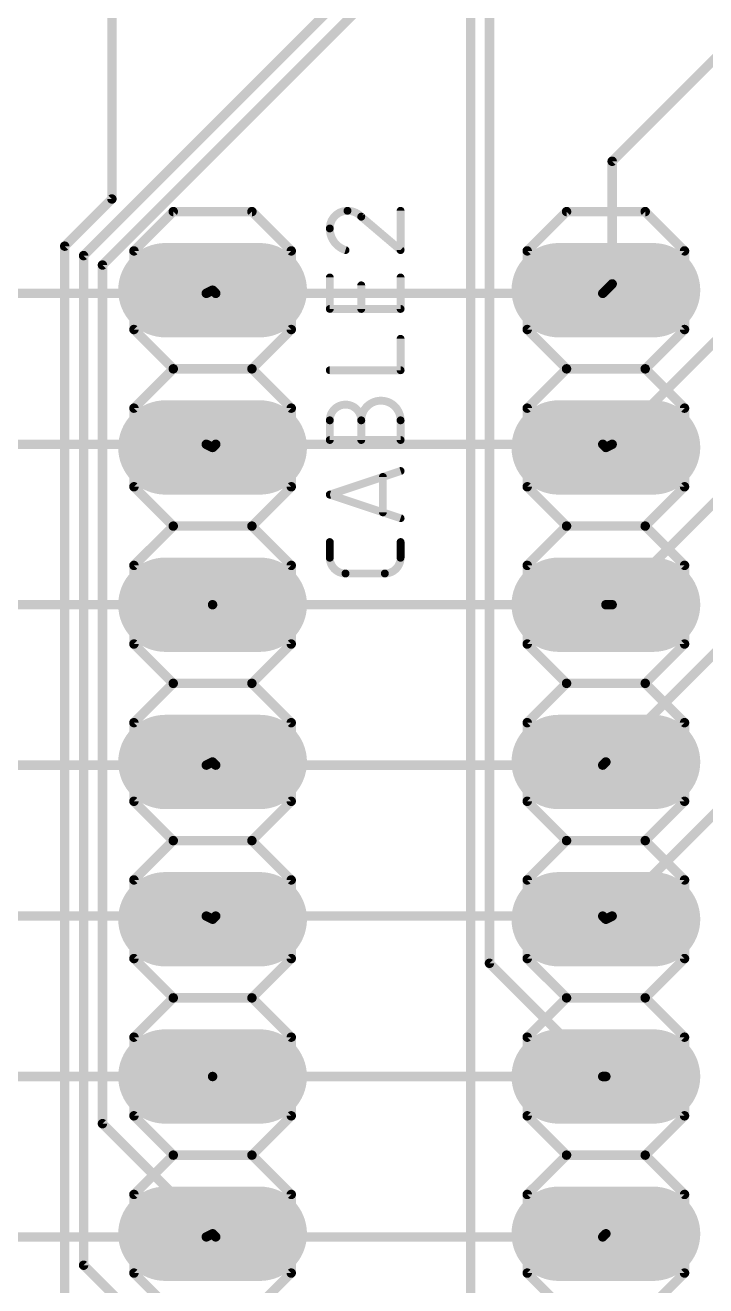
# Model space of a CAD drawing. Extents: x 0 to 5.05, y 0 to 4.04.
# Drawn here: x 2.531 to 2.963, y 1.217 to 2.019 of the extents above; entities that cross this region are included whole.
import ezdxf

# ---------------------------------------------------------------- set-up
doc = ezdxf.new("R2010")
doc.units = 0
for name, color, linetype in [('1', 12, 'CONTINUOUS'), ('16', 132, 'CONTINUOUS'), ('17', 110, 'CONTINUOUS'), ('21', 253, 'CONTINUOUS'), ('25', 253, 'CONTINUOUS'), ('51', 253, 'CONTINUOUS')]:
    doc.layers.add(name, color=color, linetype=linetype)

# ---------------------------------------------------------------- blocks, each defined once
blk = doc.blocks.new('RECT')
blk.add_solid([(-0.5, -0.5), (0.5, -0.5), (-0.5, 0.5), (0.5, 0.5)])
blk = doc.blocks.new('LONGP100')
at = {"const_width": 1}
blk.add_lwpolyline([(-0.5, 0), (0.5, 0)], dxfattribs=at)
at = {"const_width": 0.5}
for points in [[(-0.5, 0.25, 1), (-0.5, -0.25)], [(0.5, -0.25, 1), (0.5, 0.25)]]:
    blk.add_lwpolyline(points, format="xyb", dxfattribs=at)

msp = doc.modelspace()

# ---------------------------------------------------------------- linework, layer by layer
at = {"layer": '1', "const_width": 0.006}
for points in [[(2.814, 0.936), (2.814, 2.7)], [(2.826, 1.422), (2.826, 2.172)], [(2.646, 1.848), (2.65, 1.85)], [(2.646, 1.848), (2.4, 1.848)], [(2.904, 1.452), (3.288, 1.836)], [(2.646, 1.752), (2.4, 1.752)], [(2.646, 1.752), (2.65, 1.75)], [(2.904, 1.65), (2.97, 1.716)], [(2.65, 1.65), (2.4, 1.65)], [(2.904, 1.65), (2.9, 1.65)], [(2.9, 1.55), (2.982, 1.632)], [(2.646, 1.548), (2.4, 1.548)], [(2.646, 1.548), (2.65, 1.55)], [(2.646, 1.452), (2.4, 1.452)], [(2.646, 1.452), (2.65, 1.45)], [(2.904, 1.452), (2.9, 1.45)], [(2.898, 1.35), (2.826, 1.422)], [(2.65, 1.35), (2.4, 1.35)], [(2.898, 1.35), (2.9, 1.35)], [(2.646, 1.248), (2.4, 1.248)], [(2.646, 1.248), (2.65, 1.25)]]:
    msp.add_lwpolyline(points, dxfattribs=at)
at = {"layer": '1', "const_width": 0.003}
for points in [[(2.650671, 1.848658, 1), (2.649329, 1.851342)], [(2.645329, 1.849342, 1), (2.646671, 1.846658)], [(2.646, 1.8465, 1), (2.646, 1.8495)], [(2.646671, 1.753342, 1), (2.645329, 1.750658)], [(2.646, 1.7505, 1), (2.646, 1.7535)], [(2.649329, 1.748658, 1), (2.650671, 1.751342)], [(2.65, 1.6485, 1), (2.65, 1.6515)], [(2.9, 1.6515, 1), (2.9, 1.6485)], [(2.902939, 1.651061, 1), (2.905061, 1.648939)], [(2.904, 1.6485, 1), (2.904, 1.6515)], [(2.645329, 1.549342, 1), (2.646671, 1.546658)], [(2.646, 1.5465, 1), (2.646, 1.5495)], [(2.650671, 1.548658, 1), (2.649329, 1.551342)], [(2.898939, 1.551061, 1), (2.901061, 1.548939)], [(2.646671, 1.453342, 1), (2.645329, 1.450658)], [(2.646, 1.4505, 1), (2.646, 1.4535)], [(2.649329, 1.448658, 1), (2.650671, 1.451342)], [(2.899329, 1.451342, 1), (2.900671, 1.448658)], [(2.902939, 1.453061, 1), (2.905061, 1.450939)], [(2.904671, 1.450658, 1), (2.903329, 1.453342)], [(2.827061, 1.423061, 1), (2.824939, 1.420939)], [(2.8245, 1.422, 1), (2.8275, 1.422)], [(2.65, 1.3485, 1), (2.65, 1.3515)], [(2.898, 1.3515, 1), (2.898, 1.3485)], [(2.896939, 1.348939, 1), (2.899061, 1.351061)], [(2.9, 1.3485, 1), (2.9, 1.3515)], [(2.645329, 1.249342, 1), (2.646671, 1.246658)], [(2.646, 1.2465, 1), (2.646, 1.2495)], [(2.650671, 1.248658, 1), (2.649329, 1.251342)]]:
    msp.add_lwpolyline(points, format="xyb", dxfattribs=at)
at = {"layer": '16', "const_width": 0.006}
for points in [[(2.904, 1.932), (3.792, 2.82)], [(2.58, 1.866), (3.348, 2.634)], [(2.568, 1.872), (3.246, 2.55)], [(2.586, 1.908), (2.586, 2.214)], [(2.904, 1.854), (2.904, 1.932)], [(2.556, 1.878), (2.586, 1.908)], [(2.556, 1.14), (2.556, 1.878)], [(2.568, 1.23), (2.568, 1.872)], [(2.58, 1.32), (2.58, 1.866)], [(2.652, 1.848), (2.65, 1.85)], [(2.898, 1.848), (2.9, 1.85)], [(2.904, 1.854), (2.9, 1.85)], [(2.898, 1.848), (2.652, 1.848)], [(2.904, 1.752), (2.97, 1.818)], [(2.652, 1.752), (2.65, 1.75)], [(2.898, 1.752), (2.652, 1.752)], [(2.898, 1.752), (2.9, 1.75)], [(2.904, 1.752), (2.9, 1.75)], [(2.9, 1.65), (2.65, 1.65)], [(2.652, 1.548), (2.65, 1.55)], [(2.898, 1.548), (2.652, 1.548)], [(2.898, 1.548), (2.9, 1.55)], [(2.652, 1.452), (2.65, 1.45)], [(2.898, 1.452), (2.652, 1.452)], [(2.898, 1.452), (2.9, 1.45)], [(2.9, 1.35), (2.65, 1.35)], [(2.65, 1.25), (2.58, 1.32)], [(2.652, 1.248), (2.65, 1.25)], [(2.652, 1.248), (2.898, 1.248)], [(2.898, 1.248), (2.9, 1.25)], [(2.646, 1.152), (2.568, 1.23)]]:
    msp.add_lwpolyline(points, dxfattribs=at)
at = {"layer": '16', "const_width": 0.003}
for points in [[(2.9055, 1.932, 1), (2.9025, 1.932)], [(2.902939, 1.933061, 1), (2.905061, 1.930939)], [(2.5845, 1.908, 1), (2.5875, 1.908)], [(2.587061, 1.906939, 1), (2.584939, 1.909061)], [(2.5575, 1.878, 1), (2.5545, 1.878)], [(2.554939, 1.879061, 1), (2.557061, 1.876939)], [(2.5695, 1.872, 1), (2.5665, 1.872)], [(2.566939, 1.873061, 1), (2.569061, 1.870939)], [(2.5815, 1.866, 1), (2.5785, 1.866)], [(2.578939, 1.867061, 1), (2.581061, 1.864939)], [(2.651061, 1.851061, 1), (2.648939, 1.848939)], [(2.898939, 1.851061, 1), (2.901061, 1.848939)], [(2.901061, 1.848939, 1), (2.898939, 1.851061)], [(2.9025, 1.854, 1), (2.9055, 1.854)], [(2.905061, 1.852939, 1), (2.902939, 1.855061)], [(2.652, 1.8495, 1), (2.652, 1.8465)], [(2.650939, 1.846939, 1), (2.653061, 1.849061)], [(2.896939, 1.849061, 1), (2.899061, 1.846939)], [(2.898, 1.8465, 1), (2.898, 1.8495)], [(2.648939, 1.751061, 1), (2.651061, 1.748939)], [(2.652, 1.7535, 1), (2.652, 1.7505)], [(2.653061, 1.750939, 1), (2.650939, 1.753061)], [(2.899061, 1.753061, 1), (2.896939, 1.750939)], [(2.898, 1.7505, 1), (2.898, 1.7535)], [(2.899329, 1.751342, 1), (2.900671, 1.748658)], [(2.898939, 1.748939, 1), (2.901061, 1.751061)], [(2.902939, 1.753061, 1), (2.905061, 1.750939)], [(2.904671, 1.750658, 1), (2.903329, 1.753342)], [(2.65, 1.6515, 1), (2.65, 1.6485)], [(2.9, 1.6485, 1), (2.9, 1.6515)], [(2.651061, 1.551061, 1), (2.648939, 1.548939)], [(2.652, 1.5495, 1), (2.652, 1.5465)], [(2.650939, 1.546939, 1), (2.653061, 1.549061)], [(2.896939, 1.549061, 1), (2.899061, 1.546939)], [(2.898, 1.5465, 1), (2.898, 1.5495)], [(2.901061, 1.548939, 1), (2.898939, 1.551061)], [(2.648939, 1.451061, 1), (2.651061, 1.448939)], [(2.652, 1.4535, 1), (2.652, 1.4505)], [(2.653061, 1.450939, 1), (2.650939, 1.453061)], [(2.899061, 1.453061, 1), (2.896939, 1.450939)], [(2.898, 1.4505, 1), (2.898, 1.4535)], [(2.898939, 1.448939, 1), (2.901061, 1.451061)], [(2.65, 1.3515, 1), (2.65, 1.3485)], [(2.9, 1.3485, 1), (2.9, 1.3515)], [(2.581061, 1.321061, 1), (2.578939, 1.318939)], [(2.5785, 1.32, 1), (2.5815, 1.32)], [(2.651061, 1.251061, 1), (2.648939, 1.248939)], [(2.648939, 1.248939, 1), (2.651061, 1.251061)], [(2.652, 1.2495, 1), (2.652, 1.2465)], [(2.650939, 1.246939, 1), (2.653061, 1.249061)], [(2.896939, 1.249061, 1), (2.899061, 1.246939)], [(2.898, 1.2465, 1), (2.898, 1.2495)], [(2.901061, 1.248939, 1), (2.898939, 1.251061)], [(2.569061, 1.231061, 1), (2.566939, 1.228939)], [(2.5665, 1.23, 1), (2.5695, 1.23)]]:
    msp.add_lwpolyline(points, format="xyb", dxfattribs=at)
at = {"layer": '21', "const_width": 0.006}
for points in [[(2.625, 1.9), (2.6, 1.875)], [(2.675, 1.9), (2.625, 1.9)], [(2.7, 1.875), (2.675, 1.9)], [(2.875, 1.9), (2.85, 1.875)], [(2.925, 1.9), (2.875, 1.9)], [(2.95, 1.875), (2.925, 1.9)], [(2.6, 1.825), (2.6, 1.875)], [(2.7, 1.875), (2.7, 1.825)], [(2.85, 1.825), (2.85, 1.875)], [(2.95, 1.875), (2.95, 1.825)], [(2.625, 1.8), (2.6, 1.825)], [(2.7, 1.825), (2.675, 1.8)], [(2.875, 1.8), (2.85, 1.825)], [(2.95, 1.825), (2.925, 1.8)], [(2.6, 1.775), (2.625, 1.8)], [(2.675, 1.8), (2.625, 1.8)], [(2.675, 1.8), (2.7, 1.775)], [(2.85, 1.775), (2.875, 1.8)], [(2.925, 1.8), (2.875, 1.8)], [(2.925, 1.8), (2.95, 1.775)], [(2.6, 1.725), (2.6, 1.775)], [(2.7, 1.775), (2.7, 1.725)], [(2.85, 1.725), (2.85, 1.775)], [(2.95, 1.775), (2.95, 1.725)], [(2.625, 1.7), (2.6, 1.725)], [(2.7, 1.725), (2.675, 1.7)], [(2.875, 1.7), (2.85, 1.725)], [(2.95, 1.725), (2.925, 1.7)], [(2.6, 1.675), (2.625, 1.7)], [(2.675, 1.7), (2.625, 1.7)], [(2.675, 1.7), (2.7, 1.675)], [(2.85, 1.675), (2.875, 1.7)], [(2.925, 1.7), (2.875, 1.7)], [(2.925, 1.7), (2.95, 1.675)], [(2.6, 1.625), (2.6, 1.675)], [(2.7, 1.675), (2.7, 1.625)], [(2.85, 1.625), (2.85, 1.675)], [(2.95, 1.675), (2.95, 1.625)], [(2.625, 1.6), (2.6, 1.625)], [(2.7, 1.625), (2.675, 1.6)], [(2.875, 1.6), (2.85, 1.625)], [(2.95, 1.625), (2.925, 1.6)], [(2.625, 1.6), (2.6, 1.575)], [(2.675, 1.6), (2.625, 1.6)], [(2.7, 1.575), (2.675, 1.6)], [(2.875, 1.6), (2.85, 1.575)], [(2.925, 1.6), (2.875, 1.6)], [(2.95, 1.575), (2.925, 1.6)], [(2.6, 1.525), (2.6, 1.575)], [(2.7, 1.575), (2.7, 1.525)], [(2.85, 1.525), (2.85, 1.575)], [(2.95, 1.575), (2.95, 1.525)], [(2.625, 1.5), (2.6, 1.525)], [(2.7, 1.525), (2.675, 1.5)], [(2.875, 1.5), (2.85, 1.525)], [(2.95, 1.525), (2.925, 1.5)], [(2.6, 1.475), (2.625, 1.5)], [(2.675, 1.5), (2.625, 1.5)], [(2.675, 1.5), (2.7, 1.475)], [(2.85, 1.475), (2.875, 1.5)], [(2.925, 1.5), (2.875, 1.5)], [(2.925, 1.5), (2.95, 1.475)], [(2.6, 1.425), (2.6, 1.475)], [(2.7, 1.475), (2.7, 1.425)], [(2.85, 1.425), (2.85, 1.475)], [(2.95, 1.475), (2.95, 1.425)], [(2.625, 1.4), (2.6, 1.425)], [(2.7, 1.425), (2.675, 1.4)], [(2.875, 1.4), (2.85, 1.425)], [(2.95, 1.425), (2.925, 1.4)], [(2.6, 1.375), (2.625, 1.4)], [(2.675, 1.4), (2.625, 1.4)], [(2.675, 1.4), (2.7, 1.375)], [(2.85, 1.375), (2.875, 1.4)], [(2.925, 1.4), (2.875, 1.4)], [(2.925, 1.4), (2.95, 1.375)], [(2.6, 1.325), (2.6, 1.375)], [(2.7, 1.375), (2.7, 1.325)], [(2.85, 1.325), (2.85, 1.375)], [(2.95, 1.375), (2.95, 1.325)], [(2.625, 1.3), (2.6, 1.325)], [(2.7, 1.325), (2.675, 1.3)], [(2.875, 1.3), (2.85, 1.325)], [(2.95, 1.325), (2.925, 1.3)], [(2.625, 1.3), (2.6, 1.275)], [(2.675, 1.3), (2.625, 1.3)], [(2.7, 1.275), (2.675, 1.3)], [(2.875, 1.3), (2.85, 1.275)], [(2.925, 1.3), (2.875, 1.3)], [(2.95, 1.275), (2.925, 1.3)], [(2.6, 1.225), (2.6, 1.275)], [(2.7, 1.275), (2.7, 1.225)], [(2.85, 1.225), (2.85, 1.275)], [(2.95, 1.275), (2.95, 1.225)], [(2.625, 1.2), (2.6, 1.225)], [(2.7, 1.225), (2.675, 1.2)], [(2.875, 1.2), (2.85, 1.225)], [(2.95, 1.225), (2.925, 1.2)]]:
    msp.add_lwpolyline(points, dxfattribs=at)
at = {"layer": '21', "const_width": 0.003}
for points in [[(2.625, 1.9015, 1), (2.625, 1.8985)], [(2.626061, 1.898939, 1), (2.623939, 1.901061)], [(2.676061, 1.901061, 1), (2.673939, 1.898939)], [(2.675, 1.8985, 1), (2.675, 1.9015)], [(2.875, 1.9015, 1), (2.875, 1.8985)], [(2.876061, 1.898939, 1), (2.873939, 1.901061)], [(2.926061, 1.901061, 1), (2.923939, 1.898939)], [(2.925, 1.8985, 1), (2.925, 1.9015)], [(2.6015, 1.875, 1), (2.5985, 1.875)], [(2.598939, 1.876061, 1), (2.601061, 1.873939)], [(2.7015, 1.875, 1), (2.6985, 1.875)], [(2.698939, 1.873939, 1), (2.701061, 1.876061)], [(2.8515, 1.875, 1), (2.8485, 1.875)], [(2.848939, 1.876061, 1), (2.851061, 1.873939)], [(2.9515, 1.875, 1), (2.9485, 1.875)], [(2.948939, 1.873939, 1), (2.951061, 1.876061)], [(2.601061, 1.826061, 1), (2.598939, 1.823939)], [(2.701061, 1.823939, 1), (2.698939, 1.826061)], [(2.851061, 1.826061, 1), (2.848939, 1.823939)], [(2.951061, 1.823939, 1), (2.948939, 1.826061)], [(2.5985, 1.825, 1), (2.6015, 1.825)], [(2.6985, 1.825, 1), (2.7015, 1.825)], [(2.8485, 1.825, 1), (2.8515, 1.825)], [(2.9485, 1.825, 1), (2.9515, 1.825)], [(2.625, 1.8015, 1), (2.625, 1.7985)], [(2.626061, 1.798939, 1), (2.623939, 1.801061)], [(2.623939, 1.798939, 1), (2.626061, 1.801061)], [(2.676061, 1.801061, 1), (2.673939, 1.798939)], [(2.673939, 1.801061, 1), (2.676061, 1.798939)], [(2.675, 1.7985, 1), (2.675, 1.8015)], [(2.875, 1.8015, 1), (2.875, 1.7985)], [(2.876061, 1.798939, 1), (2.873939, 1.801061)], [(2.873939, 1.798939, 1), (2.876061, 1.801061)], [(2.926061, 1.801061, 1), (2.923939, 1.798939)], [(2.923939, 1.801061, 1), (2.926061, 1.798939)], [(2.925, 1.7985, 1), (2.925, 1.8015)], [(2.6015, 1.775, 1), (2.5985, 1.775)], [(2.598939, 1.776061, 1), (2.601061, 1.773939)], [(2.7015, 1.775, 1), (2.6985, 1.775)], [(2.698939, 1.773939, 1), (2.701061, 1.776061)], [(2.8515, 1.775, 1), (2.8485, 1.775)], [(2.848939, 1.776061, 1), (2.851061, 1.773939)], [(2.9515, 1.775, 1), (2.9485, 1.775)], [(2.948939, 1.773939, 1), (2.951061, 1.776061)], [(2.601061, 1.726061, 1), (2.598939, 1.723939)], [(2.5985, 1.725, 1), (2.6015, 1.725)], [(2.6985, 1.725, 1), (2.7015, 1.725)], [(2.701061, 1.723939, 1), (2.698939, 1.726061)], [(2.851061, 1.726061, 1), (2.848939, 1.723939)], [(2.8485, 1.725, 1), (2.8515, 1.725)], [(2.9485, 1.725, 1), (2.9515, 1.725)], [(2.951061, 1.723939, 1), (2.948939, 1.726061)], [(2.625, 1.7015, 1), (2.625, 1.6985)], [(2.626061, 1.698939, 1), (2.623939, 1.701061)], [(2.623939, 1.698939, 1), (2.626061, 1.701061)], [(2.676061, 1.701061, 1), (2.673939, 1.698939)], [(2.673939, 1.701061, 1), (2.676061, 1.698939)], [(2.675, 1.6985, 1), (2.675, 1.7015)], [(2.875, 1.7015, 1), (2.875, 1.6985)], [(2.876061, 1.698939, 1), (2.873939, 1.701061)], [(2.873939, 1.698939, 1), (2.876061, 1.701061)], [(2.926061, 1.701061, 1), (2.923939, 1.698939)], [(2.923939, 1.701061, 1), (2.926061, 1.698939)], [(2.925, 1.6985, 1), (2.925, 1.7015)], [(2.6015, 1.675, 1), (2.5985, 1.675)], [(2.598939, 1.676061, 1), (2.601061, 1.673939)], [(2.7015, 1.675, 1), (2.6985, 1.675)], [(2.698939, 1.673939, 1), (2.701061, 1.676061)], [(2.8515, 1.675, 1), (2.8485, 1.675)], [(2.848939, 1.676061, 1), (2.851061, 1.673939)], [(2.9515, 1.675, 1), (2.9485, 1.675)], [(2.948939, 1.673939, 1), (2.951061, 1.676061)], [(2.601061, 1.626061, 1), (2.598939, 1.623939)], [(2.701061, 1.623939, 1), (2.698939, 1.626061)], [(2.851061, 1.626061, 1), (2.848939, 1.623939)], [(2.951061, 1.623939, 1), (2.948939, 1.626061)], [(2.5985, 1.625, 1), (2.6015, 1.625)], [(2.6985, 1.625, 1), (2.7015, 1.625)], [(2.8485, 1.625, 1), (2.8515, 1.625)], [(2.9485, 1.625, 1), (2.9515, 1.625)], [(2.625, 1.6015, 1), (2.625, 1.5985)], [(2.626061, 1.598939, 1), (2.623939, 1.601061)], [(2.623939, 1.598939, 1), (2.626061, 1.601061)], [(2.676061, 1.601061, 1), (2.673939, 1.598939)], [(2.673939, 1.601061, 1), (2.676061, 1.598939)], [(2.675, 1.5985, 1), (2.675, 1.6015)], [(2.875, 1.6015, 1), (2.875, 1.5985)], [(2.876061, 1.598939, 1), (2.873939, 1.601061)], [(2.873939, 1.598939, 1), (2.876061, 1.601061)], [(2.926061, 1.601061, 1), (2.923939, 1.598939)], [(2.923939, 1.601061, 1), (2.926061, 1.598939)], [(2.925, 1.5985, 1), (2.925, 1.6015)], [(2.6015, 1.575, 1), (2.5985, 1.575)], [(2.598939, 1.576061, 1), (2.601061, 1.573939)], [(2.7015, 1.575, 1), (2.6985, 1.575)], [(2.698939, 1.573939, 1), (2.701061, 1.576061)], [(2.8515, 1.575, 1), (2.8485, 1.575)], [(2.848939, 1.576061, 1), (2.851061, 1.573939)], [(2.9515, 1.575, 1), (2.9485, 1.575)], [(2.948939, 1.573939, 1), (2.951061, 1.576061)], [(2.601061, 1.526061, 1), (2.598939, 1.523939)], [(2.5985, 1.525, 1), (2.6015, 1.525)], [(2.6985, 1.525, 1), (2.7015, 1.525)], [(2.701061, 1.523939, 1), (2.698939, 1.526061)], [(2.851061, 1.526061, 1), (2.848939, 1.523939)], [(2.8485, 1.525, 1), (2.8515, 1.525)], [(2.9485, 1.525, 1), (2.9515, 1.525)], [(2.951061, 1.523939, 1), (2.948939, 1.526061)], [(2.625, 1.5015, 1), (2.625, 1.4985)], [(2.626061, 1.498939, 1), (2.623939, 1.501061)], [(2.623939, 1.498939, 1), (2.626061, 1.501061)], [(2.676061, 1.501061, 1), (2.673939, 1.498939)], [(2.673939, 1.501061, 1), (2.676061, 1.498939)], [(2.675, 1.4985, 1), (2.675, 1.5015)], [(2.875, 1.5015, 1), (2.875, 1.4985)], [(2.876061, 1.498939, 1), (2.873939, 1.501061)], [(2.873939, 1.498939, 1), (2.876061, 1.501061)], [(2.926061, 1.501061, 1), (2.923939, 1.498939)], [(2.923939, 1.501061, 1), (2.926061, 1.498939)], [(2.925, 1.4985, 1), (2.925, 1.5015)], [(2.6015, 1.475, 1), (2.5985, 1.475)], [(2.598939, 1.476061, 1), (2.601061, 1.473939)], [(2.7015, 1.475, 1), (2.6985, 1.475)], [(2.698939, 1.473939, 1), (2.701061, 1.476061)], [(2.8515, 1.475, 1), (2.8485, 1.475)], [(2.848939, 1.476061, 1), (2.851061, 1.473939)], [(2.9515, 1.475, 1), (2.9485, 1.475)], [(2.948939, 1.473939, 1), (2.951061, 1.476061)], [(2.601061, 1.426061, 1), (2.598939, 1.423939)], [(2.701061, 1.423939, 1), (2.698939, 1.426061)], [(2.851061, 1.426061, 1), (2.848939, 1.423939)], [(2.951061, 1.423939, 1), (2.948939, 1.426061)], [(2.5985, 1.425, 1), (2.6015, 1.425)], [(2.6985, 1.425, 1), (2.7015, 1.425)], [(2.8485, 1.425, 1), (2.8515, 1.425)], [(2.9485, 1.425, 1), (2.9515, 1.425)], [(2.625, 1.4015, 1), (2.625, 1.3985)], [(2.626061, 1.398939, 1), (2.623939, 1.401061)], [(2.676061, 1.401061, 1), (2.673939, 1.398939)], [(2.675, 1.3985, 1), (2.675, 1.4015)], [(2.875, 1.4015, 1), (2.875, 1.3985)], [(2.876061, 1.398939, 1), (2.873939, 1.401061)], [(2.926061, 1.401061, 1), (2.923939, 1.398939)], [(2.925, 1.3985, 1), (2.925, 1.4015)], [(2.623939, 1.398939, 1), (2.626061, 1.401061)], [(2.673939, 1.401061, 1), (2.676061, 1.398939)], [(2.873939, 1.398939, 1), (2.876061, 1.401061)], [(2.923939, 1.401061, 1), (2.926061, 1.398939)], [(2.6015, 1.375, 1), (2.5985, 1.375)], [(2.598939, 1.376061, 1), (2.601061, 1.373939)], [(2.7015, 1.375, 1), (2.6985, 1.375)], [(2.698939, 1.373939, 1), (2.701061, 1.376061)], [(2.8515, 1.375, 1), (2.8485, 1.375)], [(2.848939, 1.376061, 1), (2.851061, 1.373939)], [(2.9515, 1.375, 1), (2.9485, 1.375)], [(2.948939, 1.373939, 1), (2.951061, 1.376061)], [(2.601061, 1.326061, 1), (2.598939, 1.323939)], [(2.5985, 1.325, 1), (2.6015, 1.325)], [(2.6985, 1.325, 1), (2.7015, 1.325)], [(2.701061, 1.323939, 1), (2.698939, 1.326061)], [(2.851061, 1.326061, 1), (2.848939, 1.323939)], [(2.8485, 1.325, 1), (2.8515, 1.325)], [(2.9485, 1.325, 1), (2.9515, 1.325)], [(2.951061, 1.323939, 1), (2.948939, 1.326061)], [(2.625, 1.3015, 1), (2.625, 1.2985)], [(2.626061, 1.298939, 1), (2.623939, 1.301061)], [(2.623939, 1.298939, 1), (2.626061, 1.301061)], [(2.676061, 1.301061, 1), (2.673939, 1.298939)], [(2.673939, 1.301061, 1), (2.676061, 1.298939)], [(2.675, 1.2985, 1), (2.675, 1.3015)], [(2.875, 1.3015, 1), (2.875, 1.2985)], [(2.876061, 1.298939, 1), (2.873939, 1.301061)], [(2.873939, 1.298939, 1), (2.876061, 1.301061)], [(2.926061, 1.301061, 1), (2.923939, 1.298939)], [(2.923939, 1.301061, 1), (2.926061, 1.298939)], [(2.925, 1.2985, 1), (2.925, 1.3015)], [(2.6015, 1.275, 1), (2.5985, 1.275)], [(2.598939, 1.276061, 1), (2.601061, 1.273939)], [(2.7015, 1.275, 1), (2.6985, 1.275)], [(2.698939, 1.273939, 1), (2.701061, 1.276061)], [(2.8515, 1.275, 1), (2.8485, 1.275)], [(2.848939, 1.276061, 1), (2.851061, 1.273939)], [(2.9515, 1.275, 1), (2.9485, 1.275)], [(2.948939, 1.273939, 1), (2.951061, 1.276061)], [(2.601061, 1.226061, 1), (2.598939, 1.223939)], [(2.5985, 1.225, 1), (2.6015, 1.225)], [(2.6985, 1.225, 1), (2.7015, 1.225)], [(2.701061, 1.223939, 1), (2.698939, 1.226061)], [(2.851061, 1.226061, 1), (2.848939, 1.223939)], [(2.8485, 1.225, 1), (2.8515, 1.225)], [(2.9485, 1.225, 1), (2.9515, 1.225)], [(2.951061, 1.223939, 1), (2.948939, 1.226061)]]:
    msp.add_lwpolyline(points, format="xyb", dxfattribs=at)
at = {"layer": '25'}
for points, const_width in [([(2.73575, 1.9005, 0.414214), (2.7245, 1.88925)], 0.005), ([(2.7445, 1.89675, 0.205258), (2.73575, 1.9005)], 0.005), ([(2.73575, 1.90175, 1), (2.73575, 1.89925)], 0.0025), ([(2.73575, 1.89925, 1), (2.73575, 1.90175)], 0.0025), ([(2.77075, 1.9005, 1), (2.76825, 1.9005)], 0.0025), ([(2.7245, 1.88925, 0.325184), (2.7345, 1.8755)], 0.005), ([(2.72575, 1.88925, 1), (2.72325, 1.88925)], 0.0025), ([(2.74531, 1.897702, 1), (2.74369, 1.895798)], 0.0025), ([(2.743595, 1.895888, 1), (2.745405, 1.897612)], 0.0025), ([(2.72325, 1.88925, 1), (2.72575, 1.88925)], 0.0025), ([(2.734115, 1.874311, 1), (2.734885, 1.876689)], 0.0025), ([(2.76825, 1.8755, 1), (2.77075, 1.8755)], 0.0025), ([(2.76869, 1.874548, 1), (2.77031, 1.876452)], 0.0025), ([(2.72575, 1.8581, 1), (2.72325, 1.8581)], 0.0025), ([(2.77075, 1.8581, 1), (2.76825, 1.8581)], 0.0025), ([(2.74575, 1.8531, 1), (2.74325, 1.8531)], 0.0025), ([(2.7245, 1.83935, 1), (2.7245, 1.83685)], 0.0025), ([(2.72325, 1.8381, 1), (2.72575, 1.8381)], 0.0025), ([(2.74325, 1.8381, 1), (2.74575, 1.8381)], 0.0025), ([(2.76825, 1.8381, 1), (2.77075, 1.8381)], 0.0025), ([(2.7695, 1.83685, 1), (2.7695, 1.83935)], 0.0025), ([(2.77075, 1.8191, 1), (2.76825, 1.8191)], 0.0025), ([(2.7245, 1.80035, 1), (2.7245, 1.79785)], 0.0025), ([(2.76825, 1.7991, 1), (2.77075, 1.7991)], 0.0025), ([(2.7695, 1.79785, 1), (2.7695, 1.80035)], 0.0025), ([(2.7445, 1.76725, 1), (2.7245, 1.76725)], 0.005), ([(2.7695, 1.76725, 1), (2.7445, 1.76725)], 0.005), ([(2.72575, 1.76725, 1), (2.72325, 1.76725)], 0.0025), ([(2.72325, 1.76725, 1), (2.72575, 1.76725)], 0.0025), ([(2.74575, 1.76725, 1), (2.74325, 1.76725)], 0.0025), ([(2.74325, 1.76725, 1), (2.74575, 1.76725)], 0.0025), ([(2.74325, 1.76725, 1), (2.74575, 1.76725)], 0.0025), ([(2.77075, 1.76725, 1), (2.76825, 1.76725)], 0.0025), ([(2.76825, 1.76725, 1), (2.77075, 1.76725)], 0.0025), ([(2.7245, 1.756, 1), (2.7245, 1.7535)], 0.0025), ([(2.72325, 1.75475, 1), (2.72575, 1.75475)], 0.0025), ([(2.74325, 1.75475, 1), (2.74575, 1.75475)], 0.0025), ([(2.76825, 1.75475, 1), (2.77075, 1.75475)], 0.0025), ([(2.7695, 1.7535, 1), (2.7695, 1.756)], 0.0025), ([(2.7595, 1.73125, 1), (2.757, 1.73125)], 0.0025), ([(2.769895, 1.733814, 1), (2.769105, 1.736186)], 0.0025), ([(2.724895, 1.721186, 1), (2.724105, 1.718814)], 0.0025), ([(2.724105, 1.721186, 1), (2.724895, 1.718814)], 0.0025), ([(2.757, 1.70875, 1), (2.7595, 1.70875)], 0.0025), ([(2.769105, 1.703814, 1), (2.769895, 1.706186)], 0.0025), ([(2.72575, 1.689853, 1), (2.72325, 1.689853)], 0.0025), ([(2.77075, 1.689853, 1), (2.76825, 1.689853)], 0.0025), ([(2.7245, 1.679853, 0.414214), (2.7345, 1.669853)], 0.005), ([(2.72575, 1.679853, 1), (2.72325, 1.679853)], 0.0025), ([(2.72325, 1.679853, 1), (2.72575, 1.679853)], 0.0025), ([(2.7595, 1.669853, 0.414214), (2.7695, 1.679853)], 0.005), ([(2.77075, 1.679853, 1), (2.76825, 1.679853)], 0.0025), ([(2.76825, 1.679853, 1), (2.77075, 1.679853)], 0.0025), ([(2.7345, 1.671103, 1), (2.7345, 1.668603)], 0.0025), ([(2.7345, 1.668603, 1), (2.7345, 1.671103)], 0.0025), ([(2.7595, 1.671103, 1), (2.7595, 1.668603)], 0.0025), ([(2.7595, 1.668603, 1), (2.7595, 1.671103)], 0.0025)]:
    msp.add_lwpolyline(points, format="xyb", dxfattribs=dict(at, const_width=const_width))
at = {"layer": '25', "const_width": 0.005}
for points in [[(2.7695, 1.8755), (2.7695, 1.9005)], [(2.7445, 1.89675), (2.7695, 1.8755)], [(2.7245, 1.8381), (2.7245, 1.8581)], [(2.7695, 1.8581), (2.7695, 1.8381)], [(2.7445, 1.8381), (2.7445, 1.8531)], [(2.7695, 1.8381), (2.7245, 1.8381)], [(2.7695, 1.7991), (2.7695, 1.8191)], [(2.7245, 1.7991), (2.7695, 1.7991)], [(2.7245, 1.75475), (2.7245, 1.76725)], [(2.7445, 1.75475), (2.7445, 1.76725)], [(2.7695, 1.76725), (2.7695, 1.75475)], [(2.7695, 1.75475), (2.7245, 1.75475)], [(2.7245, 1.72), (2.7695, 1.735)], [(2.75825, 1.73125), (2.75825, 1.70875)], [(2.7695, 1.705), (2.7245, 1.72)], [(2.7245, 1.679853), (2.7245, 1.689853)], [(2.7695, 1.689853), (2.7695, 1.679853)], [(2.7595, 1.669853), (2.7345, 1.669853)]]:
    msp.add_lwpolyline(points, dxfattribs=at)

# ---------------------------------------------------------------- block references
at = {"layer": '17', "xscale": 0.06, "yscale": 0.06}
for p in [(2.65, 1.85), (2.65, 1.85), (2.9, 1.85), (2.9, 1.85), (2.65, 1.75), (2.65, 1.75), (2.9, 1.75), (2.9, 1.75), (2.65, 1.65), (2.65, 1.65), (2.9, 1.65), (2.9, 1.65), (2.65, 1.55), (2.65, 1.55), (2.9, 1.55), (2.9, 1.55), (2.65, 1.45), (2.65, 1.45), (2.9, 1.45), (2.9, 1.45), (2.65, 1.35), (2.65, 1.35), (2.9, 1.35), (2.9, 1.35), (2.65, 1.25), (2.65, 1.25), (2.9, 1.25), (2.9, 1.25)]:
    msp.add_blockref('LONGP100', p, dxfattribs=at)
at = {"layer": '51', "xscale": 0.02, "yscale": 0.02, "rotation": 270}
for p in [(2.65, 1.85), (2.9, 1.85), (2.65, 1.75), (2.9, 1.75), (2.65, 1.65), (2.9, 1.65), (2.65, 1.55), (2.9, 1.55), (2.65, 1.45), (2.9, 1.45), (2.65, 1.35), (2.9, 1.35), (2.65, 1.25), (2.9, 1.25)]:
    msp.add_blockref('RECT', p, dxfattribs=at)

doc.saveas('drawing.dxf')
